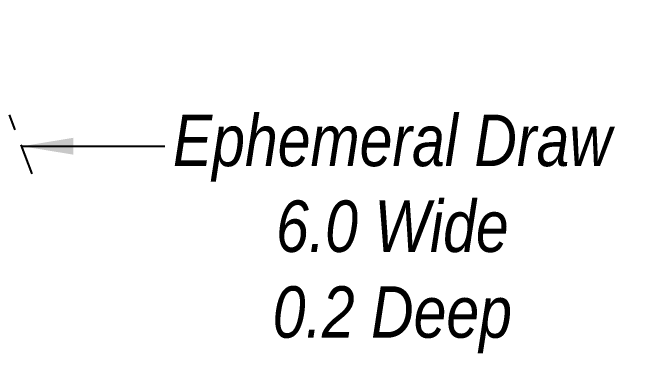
# Model space of a CAD drawing. Extents: x 560272 to 568164, y 6204780 to 6214217.
# Drawn here: x 563482.5 to 563604.3, y 6208999.2 to 6209067.4 of the extents above; entities that cross this region are included whole.
import ezdxf

# ---------------------------------------------------------------- set-up
doc = ezdxf.new("R2010")
doc.units = 0
doc.header["$LTSCALE"] = 5
doc.linetypes.add('foc-TOPO-ephemeral', pattern=[6.25, 3.125, -0.625, 0.625, -0.625, 0.625, -0.625])
doc.layers.add('T-DRAW', color=143, linetype='foc-TOPO-ephemeral')
doc.layers.add('T-WATER-T', color=170, linetype='Continuous')
doc.styles.add('80CG', font='ARIALN.TTF', dxfattribs={"height": 10})
doc.styles.add('80LS', font='ARIALNI.TTF', dxfattribs={"height": 10})
doc.dimstyles.new('Compass 5 000', dxfattribs={"dimscale": 5, "dimtxt": 9, "dimasz": 2, "dimexe": 0.2, "dimexo": 0.0625, "dimgap": 0.5, "dimtad": 0, "dimtih": 1, "dimtoh": 1, "dimzin": 0, "dimdsep": 46, "dimtxsty": '80CG', "dimcen": 0.1, "dimse1": 1, "dimse2": 1, "dimclrd": 256, "dimclrt": 256, "dimaunit": 1, "dimadec": 4, "dimazin": 0, "dimtfac": 0.06, "dimtofl": 0, "dimtmove": 0, "dimatfit": 1, "dimfxl": 0.2, "dimtolj": 1, "dimtzin": 0, "dimlwd": -1, "dimarcsym": 0})

msp = doc.modelspace()

# ---------------------------------------------------------------- linework, layer by layer
at = {"layer": 'T-DRAW', "flags": 128}
msp.add_lwpolyline([(563471.079, 6209159.776), (563468.834, 6209148.856), (563476.452, 6209134.525), (563467.485, 6209111.39), (563467.661, 6209084.077), (563486.223, 6209036.027)], dxfattribs=at)

# ---------------------------------------------------------------- texts
at = {"layer": 'T-WATER-T', "insert": (563556.269, 6209047.518), "char_height": 10, "width": 86.02769, "attachment_point": 2, "style": '80LS', "bg_fill": 2}
msp.add_mtext('Ephemeral Draw\\P6.0 Wide\\P0.2 Deep', dxfattribs=at)

# ---------------------------------------------------------------- next in the draw order: leaders
at = {"layer": 'T-WATER-T', "path_type": 1}
msp.add_leader([(563484.315, 6209041.389), (563512.087, 6209041.389)], dimstyle='Compass 5 000', override={"dimgap": 0.5, "dimtad": 0}, dxfattribs=at)

doc.saveas('drawing.dxf')
